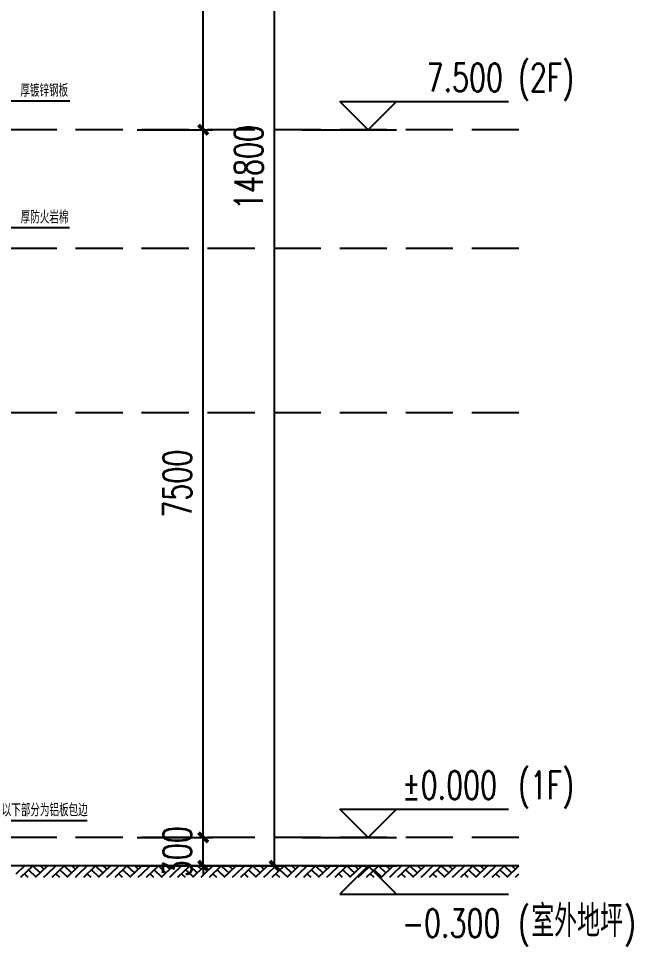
# Model space of a CAD drawing. Extents: x -1899985 to -450366, y 556196 to 2151267.
# Drawn here: x -1652985 to -1646477, y 567103 to 576935 of the extents above; entities that cross this region are included whole.
import ezdxf

# ---------------------------------------------------------------- set-up
doc = ezdxf.new("R2010")
doc.units = 0
doc.header["$LTSCALE"] = 1000
doc.header["$MEASUREMENT"] = 0
doc.linetypes.add('__DASH', pattern=[0.35, 0.25, -0.1])
doc.linetypes.add('DOTE', pattern=[2.42, 2, -0.2, 0.02, -0.2])
doc.layers.get('Defpoints').update_dxf_attribs({"color": 210})
for name, color, linetype in [('A-AXIS-D', 1, 'Continuous'), ('A-AXIS-DOTE', 14, 'DOTE'), ('A-HATCH-2', 251, 'Continuous'), ('AS-WALL', 40, 'Continuous'), ('DIM_ELEV', 3, 'Continuous'), ('DIM_LEAD', 3, 'Continuous'), ('PUB_TEXT', 7, 'Continuous')]:
    doc.layers.add(name, color=color, linetype=linetype)
doc.styles.add('_TCH_DIM', font='SIMPLEX', dxfattribs={"bigfont": 'GBCBIG'})
doc.styles.add('_TCH_DIM_T3', font='SIMPLEX', dxfattribs={"width": 0.705882, "bigfont": 'GBCBIG'})
doc.dimstyles.new('_TCH_ARCH&&100', dxfattribs={"dimtxt": 297.5, "dimasz": 100, "dimexe": 100, "dimexo": 100, "dimgap": 126.25, "dimtad": 1, "dimdec": 0, "dimzin": 0, "dimdsep": 46, "dimtxsty": '_TCH_DIM_T3', "dimblk": 'ARCHTICK', "dimcen": 0.09, "dimclrt": 7, "dimazin": 2, "dimtfac": 1, "dimtdec": 0, "dimtix": 1, "dimtmove": 2, "dimatfit": 3, "dimfxl": 0, "dimtolj": 1, "dimtzin": 0, "dimarcsym": 0})

# ---------------------------------------------------------------- blocks, each defined once
blk = doc.blocks.new('_ArchTick')
at = {"color": 0, "linetype": 'ByBlock', "const_width": 0.4}
blk.add_lwpolyline([(-0.5, -0.5), (0.5, 0.5)], dxfattribs=at)
blk = doc.blocks.new('*D477')
at = {"layer": 'A-AXIS-D', "color": 0, "lineweight": -2}
for p, q in [((-1651136.2, 582757.5), (-1650170.6, 582757.5)), ((-1650270.6, 567957.5), (-1650270.6, 582757.5)), ((-1651136.2, 567957.5), (-1650170.6, 567957.5))]:
    blk.add_line(p, q, dxfattribs=at)
at = {"layer": 'Defpoints', "color": 0}
for p in [(-1651236.2, 582757.5), (-1650270.6, 582757.5), (-1651236.2, 567957.5)]:
    blk.add_point(p, dxfattribs=at)
at = {"layer": 'A-AXIS-D', "color": 0, "lineweight": -2, "xscale": 100, "yscale": 100, "zscale": 100}
for p, rotation in [((-1650270.6, 582757.5), 90), ((-1650270.6, 567957.5), 270)]:
    blk.add_blockref('_ArchTick', p, dxfattribs=dict(at, rotation=rotation))
at = {"layer": 'A-AXIS-D', "color": 7, "insert": (-1650545.6, 575357.5), "char_height": 297.5, "attachment_point": 5, "rotation": 90, "style": '_TCH_DIM_T3'}
blk.add_mtext('\\A1;14800', dxfattribs=at)
blk = doc.blocks.new('*D479')
at = {"layer": 'A-AXIS-D', "color": 0, "lineweight": -2}
for p, q in [((-1651026.9, 568257.5), (-1651026.9, 568357.5)), ((-1651726.9, 568257.5), (-1650926.9, 568257.5)), ((-1651026.9, 567957.5), (-1651026.9, 568257.5)), ((-1651726.9, 567957.5), (-1650926.9, 567957.5)), ((-1651026.9, 567957.5), (-1651026.9, 567857.5))]:
    blk.add_line(p, q, dxfattribs=at)
at = {"layer": 'Defpoints', "color": 0}
for p in [(-1651826.9, 568257.5), (-1651026.9, 568257.5), (-1651826.9, 567957.5)]:
    blk.add_point(p, dxfattribs=at)
at = {"layer": 'A-AXIS-D', "color": 0, "lineweight": -2, "xscale": 100, "yscale": 100, "zscale": 100}
for p, rotation in [((-1651026.9, 568257.5), 270), ((-1651026.9, 567957.5), 90)]:
    blk.add_blockref('_ArchTick', p, dxfattribs=dict(at, rotation=rotation))
at = {"layer": 'A-AXIS-D', "color": 7, "insert": (-1651301.9, 568107.5), "char_height": 297.5, "attachment_point": 5, "rotation": 90, "style": '_TCH_DIM_T3'}
blk.add_mtext('\\A1;300', dxfattribs=at)
blk = doc.blocks.new('*D480')
at = {"layer": 'A-AXIS-D', "color": 0, "lineweight": -2}
for p, q in [((-1651726.9, 575757.5), (-1650926.9, 575757.5)), ((-1651026.9, 568257.5), (-1651026.9, 575757.5)), ((-1651726.9, 568257.5), (-1650926.9, 568257.5))]:
    blk.add_line(p, q, dxfattribs=at)
at = {"layer": 'Defpoints', "color": 0}
for p in [(-1651826.9, 575757.5), (-1651026.9, 575757.5), (-1651826.9, 568257.5)]:
    blk.add_point(p, dxfattribs=at)
at = {"layer": 'A-AXIS-D', "color": 0, "lineweight": -2, "xscale": 100, "yscale": 100, "zscale": 100}
for p, rotation in [((-1651026.9, 575757.5), 90), ((-1651026.9, 568257.5), 270)]:
    blk.add_blockref('_ArchTick', p, dxfattribs=dict(at, rotation=rotation))
at = {"layer": 'A-AXIS-D', "color": 7, "insert": (-1651301.9, 572007.5), "char_height": 297.5, "attachment_point": 5, "rotation": 90, "style": '_TCH_DIM_T3'}
blk.add_mtext('\\A1;7500', dxfattribs=at)
blk = doc.blocks.new('*D481')
at = {"layer": 'A-AXIS-D', "color": 0, "lineweight": -2}
for p, q in [((-1651726.9, 580757.5), (-1650926.9, 580757.5)), ((-1651026.9, 575757.5), (-1651026.9, 580757.5)), ((-1651726.9, 575757.5), (-1650926.9, 575757.5))]:
    blk.add_line(p, q, dxfattribs=at)
at = {"layer": 'Defpoints', "color": 0}
for p in [(-1651826.9, 580757.5), (-1651026.9, 580757.5), (-1651826.9, 575757.5)]:
    blk.add_point(p, dxfattribs=at)
at = {"layer": 'A-AXIS-D', "color": 0, "lineweight": -2, "xscale": 100, "yscale": 100, "zscale": 100}
for p, rotation in [((-1651026.9, 580757.5), 90), ((-1651026.9, 575757.5), 270)]:
    blk.add_blockref('_ArchTick', p, dxfattribs=dict(at, rotation=rotation))
at = {"layer": 'A-AXIS-D', "color": 7, "insert": (-1651301.9, 578257.5), "char_height": 297.5, "attachment_point": 5, "rotation": 90, "style": '_TCH_DIM_T3'}
blk.add_mtext('\\A1;5000', dxfattribs=at)
blk = doc.blocks.new('$LinePat$素土夯实')
at = {"color": 0}
for p, q in [((0, -210), (210, 0)), ((120, -300), (420, 0)), ((420, 0), (608, -188)), ((495, -300), (795, 0)), ((615, 0), (705, -90)), ((210, -210), (300, -300)), ((315, -105), (502, -293)), ((705, -300), (795, -210))]:
    blk.add_line(p, q, dxfattribs=at)

msp = doc.modelspace()

# ---------------------------------------------------------------- linework, layer by layer
at = {"layer": 'A-AXIS-DOTE', "linetype": '__DASH', "ltscale": 2}
for p, q in [((-1647680.2, 575757.5), (-1670280, 575757.5)), ((-1647680.2, 574497.5), (-1670280, 574497.5)), ((-1647680.2, 572757.5), (-1785568.2, 572757.5)), ((-1647680.2, 568257.5), (-1785568.2, 568257.5))]:
    msp.add_line(p, q, dxfattribs=at)
at = {"layer": 'AS-WALL'}
msp.add_lwpolyline([(-1647680.2, 567957.5), (-1654010.4, 567957.5), (-1654010.4, 567957.5)], dxfattribs=at)
at = {"layer": 'DIM_ELEV'}
for p, q in [((-1649278.2, 575757.5), (-1649578.2, 576057.5)), ((-1649578.2, 576057.5), (-1647790.2, 576057.5)), ((-1649278.2, 575757.5), (-1648978.2, 576057.5)), ((-1649978.2, 575757.5), (-1648978.2, 575757.5)), ((-1649278.2, 568257.5), (-1649578.2, 568557.5)), ((-1649578.2, 568557.5), (-1647790.2, 568557.5)), ((-1649278.2, 568257.5), (-1648978.2, 568557.5)), ((-1649978.2, 568257.5), (-1648978.2, 568257.5)), ((-1649978.2, 567957.5), (-1648978.2, 567957.5)), ((-1649278.2, 567957.5), (-1649578.2, 567657.5)), ((-1649278.2, 567957.5), (-1648978.2, 567657.5)), ((-1649578.2, 567657.5), (-1647790.2, 567657.5))]:
    msp.add_line(p, q, dxfattribs=at)
at = {"layer": 'DIM_LEAD'}
for p, q in [((-1653604.1, 576064), (-1652442.1, 576064)), ((-1653625.7, 574721.6), (-1652443.7, 574721.6)), ((-1653539.5, 568439.4), (-1652258.9, 568439.4))]:
    msp.add_line(p, q, dxfattribs=at)

# ---------------------------------------------------------------- block references
at = {"layer": 'A-HATCH-2', "xscale": 0.4190768303393815, "yscale": 0.4, "zscale": 0.4}
for p in [(-1653010.9, 567957.5), (-1652677.7, 567957.5), (-1652344.6, 567957.5), (-1652011.4, 567957.5), (-1651678.2, 567957.5), (-1651345.1, 567957.5), (-1651011.9, 567957.5), (-1650678.7, 567957.5), (-1650345.6, 567957.5), (-1650012.4, 567957.5), (-1649679.2, 567957.5), (-1649346.1, 567957.5), (-1649012.9, 567957.5), (-1648679.7, 567957.5), (-1648346.6, 567957.5), (-1648013.4, 567957.5)]:
    msp.add_blockref('$LinePat$素土夯实', p, dxfattribs=at)

# ---------------------------------------------------------------- texts
at = {"layer": 'PUB_TEXT', "style": '_TCH_DIM', "width": 0.705882}
for s, p in [('7.500', (-1648660.2, 576162.5)), ('(2F)', (-1647690.2, 576162.5)), ('(1F)', (-1647690.2, 568662.5)), ('%%P0.000', (-1648920.2, 568662.5)), ('(', (-1647690.2, 567202.5)), (')', (-1646567.3, 567202.5)), ('-0.300', (-1648920.2, 567202.5))]:
    msp.add_text(s, height=297.5, dxfattribs=at).set_placement(p)
at = {"layer": 'PUB_TEXT', "style": '_TCH_DIM'}
for s, height, p in [('厚镀锌钢板', 135.04, (-1652965.2, 576106)), ('厚防火岩棉', 135.04, (-1652962.3, 574763.6)), ('以下部分为铝板包边', 135.04, (-1653163.3, 568481.4)), ('室外地坪', 337.59, (-1647550.2, 567202.5))]:
    msp.add_text(s, height=height, dxfattribs=at).set_placement(p)

# ---------------------------------------------------------------- dimensions: what is measured, and where the dimension line sits
at = {"layer": 'A-AXIS-D'}
for p1, p2, distance, picture, middle in [((-1651236.2, 567957.5), (-1651236.2, 582757.5), -965.6, '*D477', (-1650545.6, 575357.5)), ((-1651826.9, 575757.5), (-1651826.9, 580757.5), -800, '*D481', (-1651301.9, 578257.5)), ((-1651826.9, 568257.5), (-1651826.9, 575757.5), -800, '*D480', (-1651301.9, 572007.5)), ((-1651826.9, 567957.5), (-1651826.9, 568257.5), -800, '*D479', (-1651301.9, 568107.5))]:
    dim = msp.add_aligned_dim(p1=p1, p2=p2, distance=distance, dimstyle='_TCH_ARCH&&100', dxfattribs=at)
    dim.commit()
    dim.dimension.update_dxf_attribs({"geometry": picture, "text_midpoint": middle})

doc.saveas('drawing.dxf')
